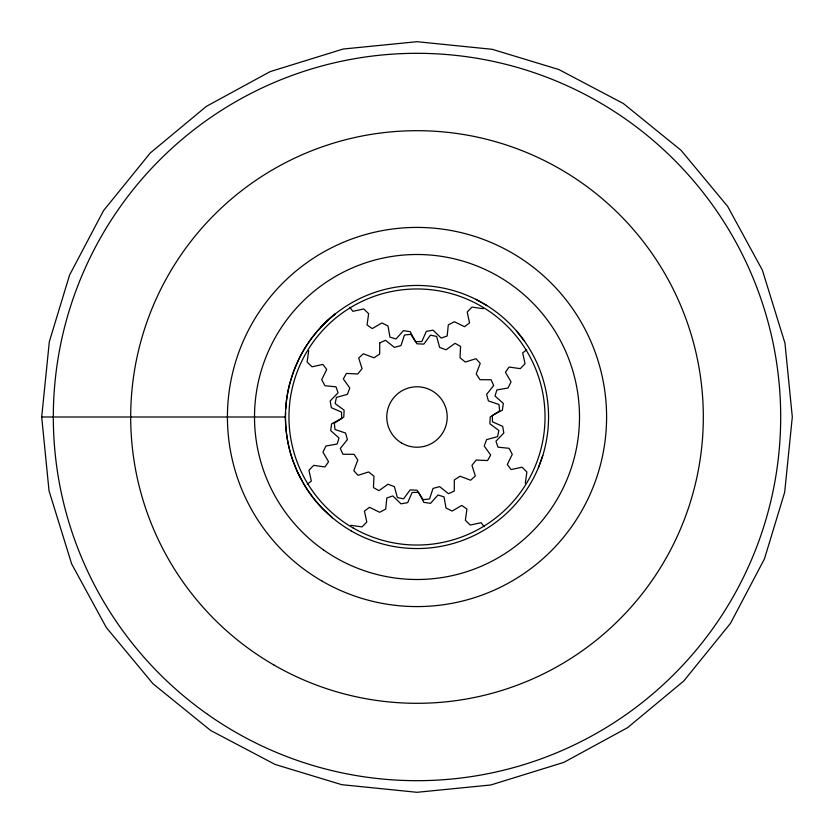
<?xml version="1.0" encoding="UTF-8"?>
<svg xmlns="http://www.w3.org/2000/svg" width="834" height="834" viewBox="0 0 834 834"><rect width="100%" height="100%" fill="white"/><g stroke="black" fill="none" stroke-linecap="round" stroke-linejoin="round"><path stroke-width="1.25" d="M285.551 412.82L285.457 415.426A131.876 131.876 0 0 0 292.63 459.836L297.425 471.846L303.399 483.324A131.835 131.835 0 0 0 322.977 509.011L332.495 517.82M285.697 408.921L286.26 402.447A132.345 132.345 0 0 1 289.846 383.275L293.797 370.89L298.947 358.964A132.074 132.074 0 0 1 321.007 327.053A130.771 130.771 0 0 1 335.299 313.907A130.552 130.552 0 0 0 321.007 327.053M41.7 417L49.321 341.731L69.545 275.126L103.52 210.648L150.276 152.976L206.415 106.345L270.133 71.63L343.181 49.029L417 41.7L492.268 49.321L558.874 69.545L623.352 103.52L681.024 150.276L727.655 206.415L762.37 270.133L784.971 343.181L792.3 417L784.679 492.268L764.455 558.874L730.48 623.352L683.724 681.024L627.585 727.655L563.867 762.37L490.819 784.971L417 792.3L341.731 784.679L275.126 764.455L210.648 730.48L152.976 683.724L106.345 627.585L71.63 563.867L49.029 490.819L41.7 417L285.447 417M308.695 350.812L307.1 362.05L312.01 366.793L322.894 364.427L326.699 369.483L321.716 379.678L324.916 385.704L335.998 386.82L338.062 392.804L330.17 400.966L331.348 407.68L341.544 412.163L341.648 418.501L331.63 423.818L330.671 430.573L338.99 437.986L337.134 444.042L325.958 446.002L322.956 452.132L328.575 461.755L324.937 466.946L313.699 465.351L308.955 470.261L311.322 481.145L307.277 484.189M525.305 483.188L526.9 471.95L521.99 467.207L511.106 469.573L507.301 464.517L512.284 454.322L509.084 448.296L498.002 447.18L495.938 441.196L503.83 433.034L502.652 426.32L492.456 421.837L492.352 415.499L502.37 410.182L503.329 403.427L495.01 396.014L496.866 389.958L508.042 387.998L511.044 381.868L505.425 372.245L509.063 367.054L520.301 368.649L525.045 363.739L522.678 352.855L526.723 349.811M542.798 455.468L538.389 467.697M483.188 308.695L471.95 307.1L467.207 312.01L469.573 322.894L464.517 326.699L454.322 321.716L448.296 324.916L447.18 335.998L441.196 338.062L433.034 330.17L426.32 331.348L421.837 341.544L415.499 341.648L410.182 331.63L403.427 330.671L396.014 338.99L389.958 337.134L387.998 325.958L381.868 322.956L372.245 328.575L367.054 324.937L368.649 313.699L363.739 308.955L352.855 311.322L349.811 307.277M350.812 525.305L362.05 526.9L366.793 521.99L364.427 511.106L369.483 507.301L379.678 512.284L385.704 509.084L386.82 498.002L392.804 495.938L400.966 503.83L407.68 502.652L412.163 492.456L418.501 492.352L423.818 502.37L430.573 503.329L437.986 495.01L444.042 496.866L446.002 508.042L452.132 511.044L461.755 505.425L466.946 509.063L465.351 520.301L470.261 525.045L481.145 522.678L484.189 526.723M475.745 299.291L487.056 305.661M516.475 330.91L524.45 341.106M297.425 471.846L300.271 477.663M379.751 342.899L379.678 354.033L373.976 357.786L363.363 353.772L358.683 358.036L362.05 368.649L357.786 373.976L346.444 373.434L343.316 378.949L349.8 387.998L347.382 394.378L336.436 397.37L335.153 403.573L344.119 410.182L343.806 417L334.319 423.224L335.018 429.52L345.578 433.034L347.382 439.622L340.293 448.473L342.899 454.249L354.033 454.322L357.786 460.024L353.772 470.637L358.036 475.317L368.649 471.95L373.976 476.214L373.434 487.556L378.949 490.684L387.998 484.2L394.378 486.618L397.37 497.564L403.573 498.847L410.182 489.881L417 490.194L423.224 499.681L429.52 498.982L433.034 488.422L439.622 486.618L448.473 493.707L454.249 491.101L454.322 479.967L460.024 476.214L470.637 480.228L475.317 475.964L471.95 465.351L476.214 460.024L487.556 460.566L490.684 455.051L484.2 446.002L486.618 439.622L497.564 436.63L498.847 430.427L489.881 423.818L490.194 417L499.681 410.776L498.982 404.48L488.422 400.966L486.618 394.378L493.707 385.527L491.101 379.751L479.967 379.678L476.214 373.976L480.228 363.363L475.964 358.683L465.351 362.05L460.024 357.786L460.566 346.444L455.051 343.316L446.002 349.8L439.622 347.382L436.63 336.436L430.427 335.153L423.818 344.119L417 343.806L410.776 334.319L404.48 335.018L400.966 345.578L394.378 347.382L385.527 340.293L379.751 342.899M401.415 442.896A30.222 30.222 0 0 0 447.212 417.542A30.222 30.222 0 0 0 402.363 390.562A30.222 30.222 0 0 0 401.415 442.896M352.98 527.88A128.029 128.029 0 0 0 545.029 417A128.029 128.029 0 0 0 352.98 306.12A128.029 128.029 0 0 0 352.98 527.88M351.218 530.924A131.553 131.553 0 0 0 548.553 417A131.553 131.553 0 0 0 351.229 303.076A131.553 131.553 0 0 0 351.218 530.924M323.436 549.856A162.505 162.505 0 0 0 578.848 431.605A162.505 162.505 0 0 0 348.727 269.538A162.505 162.505 0 0 0 323.436 549.856M322.205 581.183A189.589 189.589 0 0 0 606.589 417A189.589 189.589 0 0 0 322.205 252.817A189.589 189.589 0 0 0 322.205 581.183M273.844 664.948A286.312 286.312 0 0 0 703.312 417A286.312 286.312 0 0 0 273.844 169.052A286.312 286.312 0 0 0 273.844 664.948M207.593 714.352A363.697 363.697 0 0 0 779.217 449.682A363.697 363.697 0 0 0 264.19 86.965A363.697 363.697 0 0 0 207.593 714.352"/></g></svg>
